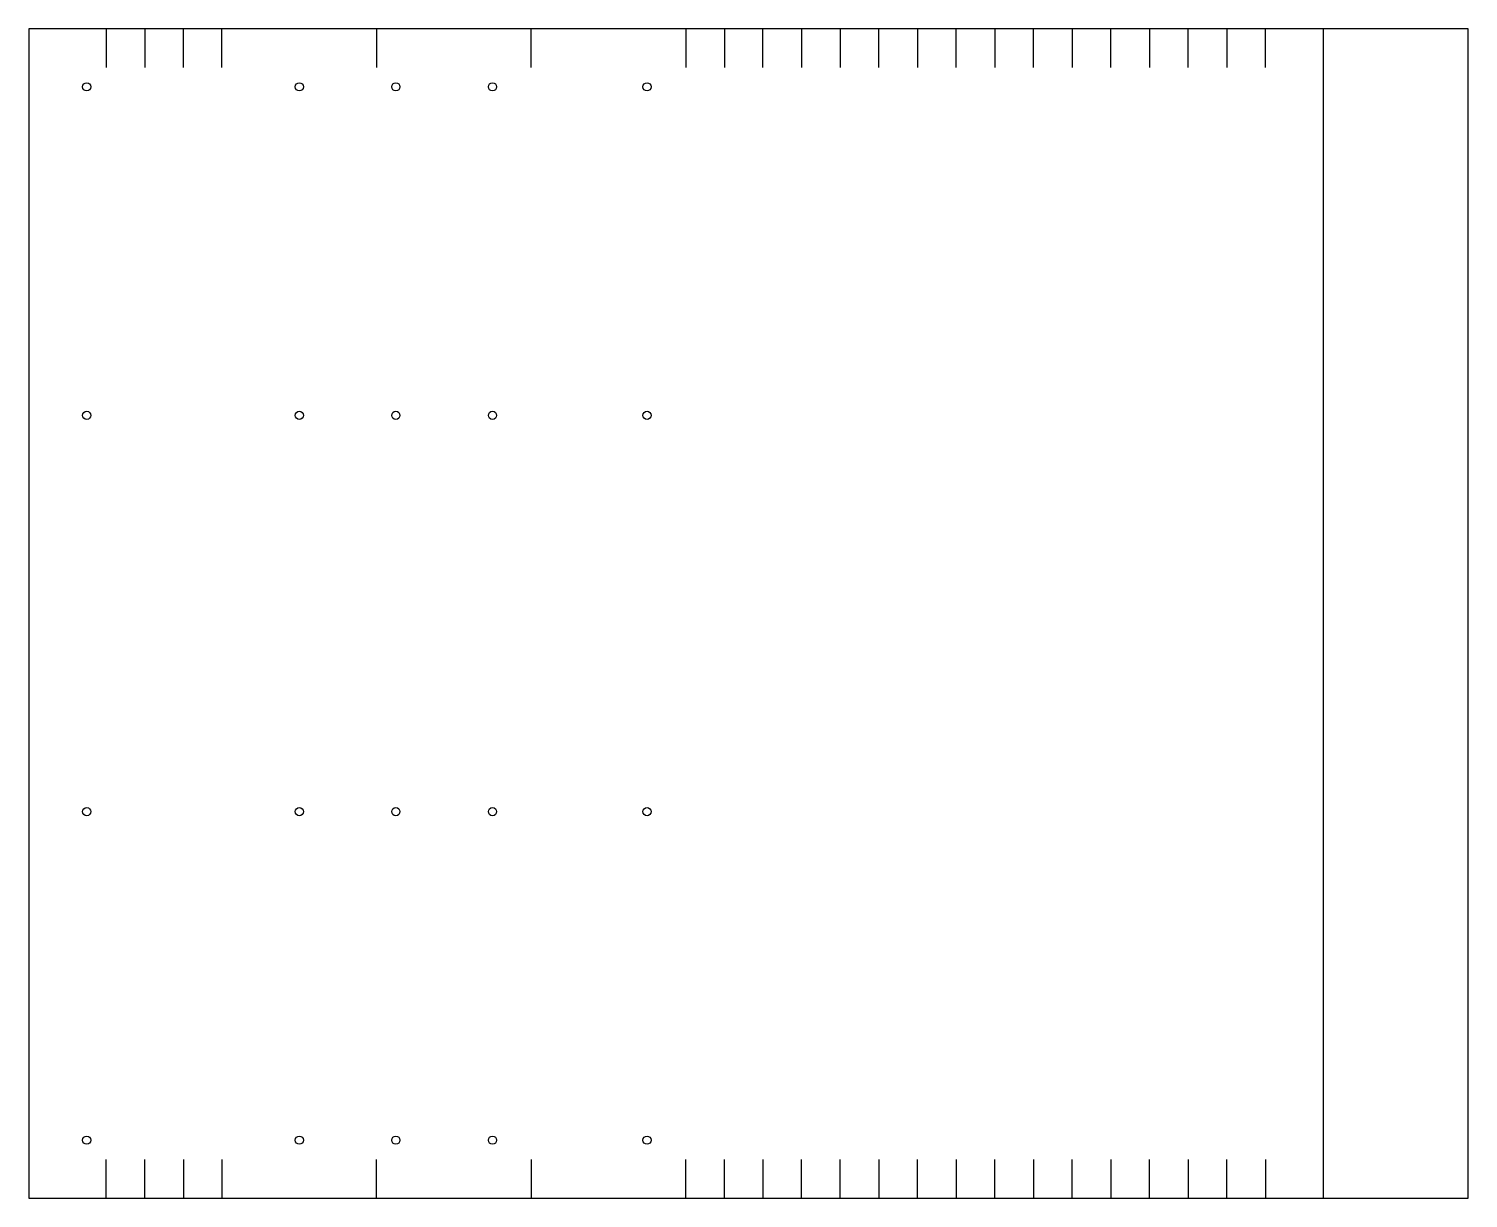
# Model space of a CAD drawing. Extents: x 0 to 74.5, y 0 to 60.5.
import ezdxf

# ---------------------------------------------------------------- set-up
doc = ezdxf.new("R2010")
doc.units = 0
for name, color, linetype in [('CUTS', 7, 'CONTINUOUS'), ('HOLES', 1, 'CONTINUOUS'), ('SHEET', 192, 'CONTINUOUS')]:
    doc.layers.add(name, color=color, linetype=linetype)

msp = doc.modelspace()

# ---------------------------------------------------------------- linework, layer by layer
at = {"layer": 'CUTS'}
for p, q in [((4, 60.5), (4, 58.5)), ((6, 60.5), (6, 58.5)), ((8, 58.5), (8, 60.5)), ((10, 58.5), (10, 60.5)), ((18, 60.5), (18, 58.5)), ((26, 58.5), (26, 60.5)), ((34, 60.5), (34, 58.5)), ((36, 60.5), (36, 58.5)), ((38, 58.5), (38, 60.5)), ((40, 60.5), (40, 58.5)), ((42, 60.5), (42, 58.5)), ((44, 58.5), (44, 60.5)), ((46, 60.5), (46, 58.5)), ((48, 58.5), (48, 60.5)), ((50, 60.5), (50, 58.5)), ((52, 58.5), (52, 60.5)), ((54, 60.5), (54, 58.5)), ((56, 58.5), (56, 60.5)), ((58, 60.5), (58, 58.5)), ((60, 58.5), (60, 60.5)), ((62, 60.5), (62, 58.5)), ((64, 58.5), (64, 60.5)), ((67, 60.5), (67, 0)), ((4, 0), (4, 2)), ((6, 0), (6, 2)), ((8, 2), (8, 0)), ((10, 2), (10, 0)), ((18, 0), (18, 2)), ((26, 2), (26, 0)), ((34, 0), (34, 2)), ((36, 0), (36, 2)), ((38, 2), (38, 0)), ((40, 0), (40, 2)), ((42, 0), (42, 2)), ((44, 2), (44, 0)), ((46, 0), (46, 2)), ((48, 2), (48, 0)), ((50, 0), (50, 2)), ((52, 2), (52, 0)), ((54, 0), (54, 2)), ((56, 2), (56, 0)), ((58, 0), (58, 2)), ((60, 2), (60, 0)), ((62, 0), (62, 2)), ((64, 2), (64, 0))]:
    msp.add_line(p, q, dxfattribs=at)
at = {"layer": 'HOLES'}
for centre in [(3, 57.5), (14, 57.5), (19, 57.5), (24, 57.5), (32, 57.5), (3, 40.5), (14, 40.5), (19, 40.5), (24, 40.5), (32, 40.5), (3, 20), (14, 20), (19, 20), (24, 20), (32, 20), (3, 3), (14, 3), (19, 3), (24, 3), (32, 3)]:
    msp.add_circle(centre, 0.212, dxfattribs=at)
at = {"layer": 'SHEET'}
for p, q in [((74.5, 60.5), (0, 60.5)), ((0, 60.5), (0, 0)), ((74.5, 0), (74.5, 60.5)), ((0, 0), (74.5, 0))]:
    msp.add_line(p, q, dxfattribs=at)

doc.saveas('drawing.dxf')
